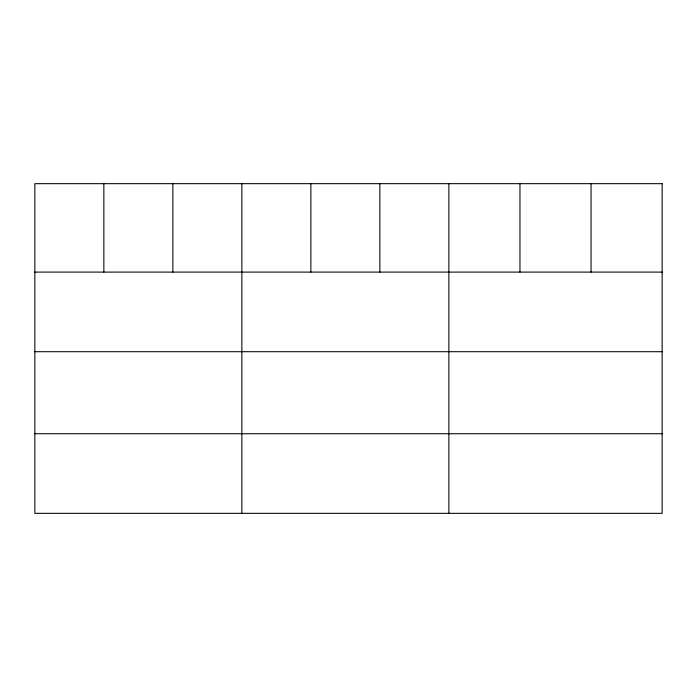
<?xml version="1.0" encoding="UTF-8"?>
<svg xmlns="http://www.w3.org/2000/svg" width="697" height="697" viewBox="0 0 697 697"><rect width="100%" height="100%" fill="white"/><g stroke="black" fill="none" stroke-linecap="round" stroke-linejoin="round"><path stroke-width="1.05" d="M34.85 272.1L662.15 272.1M34.85 351.706L662.15 351.706M34.85 433.726L662.15 433.726M591.056 183.668L591.056 272.1M519.962 183.668L519.962 272.1M448.868 183.668L448.868 513.332M379.865 183.668L379.865 272.1M310.862 183.668L310.862 272.1M241.859 183.668L241.859 513.332M172.856 183.668L172.856 272.1M103.853 183.668L103.853 272.1M662.15 183.668L34.85 183.668L34.85 513.332L662.15 513.332L662.15 183.668"/></g></svg>
